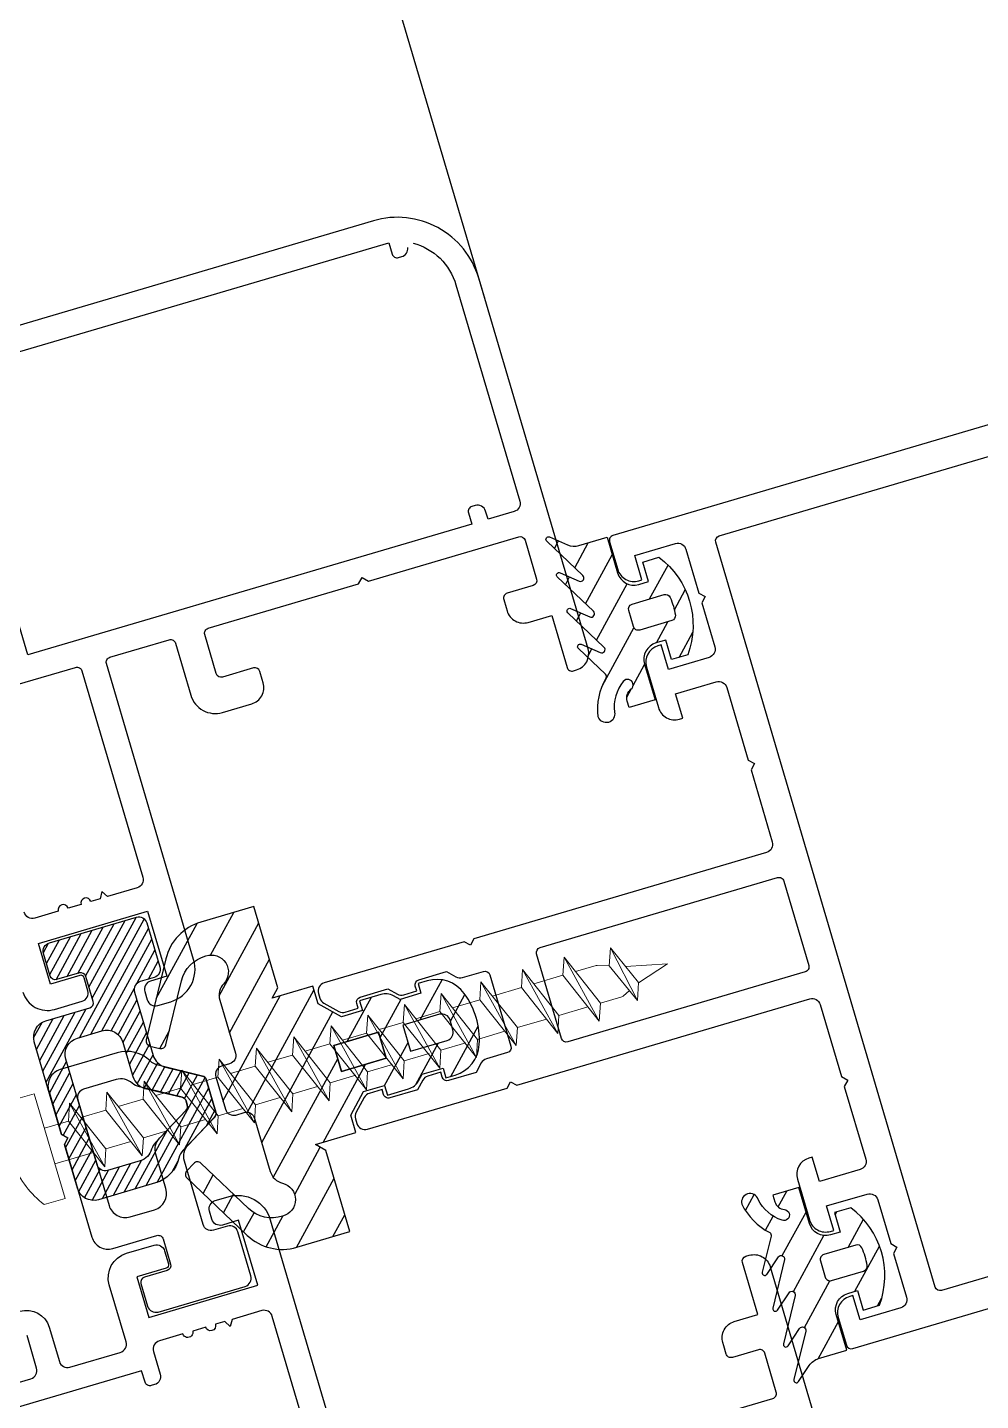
# Model space of a CAD drawing. Header units: millimetres. Extents: x 62878 to 70819, y -67946 to -61850.
# Drawn here: x 64536.52 to 64542.14, y -66839.57 to -66831.47 of the extents above; entities that cross this region are included whole.
import ezdxf

# ---------------------------------------------------------------- set-up
doc = ezdxf.new("R2010")
doc.units = ezdxf.units.MM
doc.layers.add('DOGRAMA', color=171, linetype='Continuous', lineweight=0)
pattern_1 = [(61.42665841833924, (64579.39762743199, -66940.10001006926), (0.1394151397588898, -0.07592747398675415), [])]

# ---------------------------------------------------------------- blocks, each defined once
blk = doc.blocks.new('a2we')
at = {"lineweight": 5, "ltscale": 0.5}
for p, q in [((-196.0144480926461, -415.2868589025547), (-196.5925912144022, -417.2488821181558)), ((-196.0144480926461, -415.2868589025547), (-195.4639709594615, -417.7110762494052)), ((-197.5747968978259, -417.6063757508618), (-196.5747276986959, -417.2423803302317)), ((-194.1582851917165, -418.2620245979042), (-197.5747968978259, -417.6063757508618)), ((-195.1583543907882, -418.6260200186506), (-197.5747968978259, -417.6063757508618)), ((-196.8896500078097, -417.895480952812), (-197.0961171580722, -418.3448917148726)), ((-196.5747276986959, -417.2423803302317), (-194.1582851917165, -418.2620245979042)), ((-197.1143788935161, -419.7428166739272), (-197.1143788935161, -418.4283854465556)), ((-194.1582851917165, -418.2620245979042), (-195.1583543907882, -418.6260200186506)), ((-195.1583543907882, -418.6260200186506), (-194.9264251741961, -419.2953524503964)), ((-194.9154016761394, -420.634479622855), (-194.9154016761394, -419.3608343693425)), ((-198.1144480926461, -420.1068120946153), (-197.1143788935161, -419.7428166739268)), ((-194.9154016761721, -421.4039929561312), (-198.1144480926461, -420.1068120946153)), ((-193.9153324771005, -421.0399975355008), (-198.1144480926461, -420.1068120946153)), ((-197.1143788935161, -419.7428166739268), (-193.9153324771005, -421.0399975355008)), ((-197.1143788935161, -419.7428166739268), (-193.9153324771005, -421.0399975355008)), ((-197.1143788935161, -422.2969096404012), (-197.1143788935162, -420.512330007273)), ((-193.9153324771005, -421.0399975355008), (-194.9154016761721, -421.4039929561312)), ((-194.9154016761721, -423.1885725893157), (-194.9154016761721, -421.4039929561312)), ((-198.1144480926461, -422.6609050610894), (-197.1143788935161, -422.2969096404012)), ((-194.9154016761721, -423.9580859226053), (-198.1144480926461, -422.6609050610894)), ((-193.9153324771005, -423.594090501975), (-198.1144480926461, -422.6609050610894)), ((-197.1143788935161, -422.2969096404012), (-193.9153324771005, -423.594090501975)), ((-197.1143788935161, -422.2969096404012), (-193.9153324771005, -423.594090501975)), ((-197.1143788935161, -424.8510026068752), (-197.1143788935162, -423.0664229737469)), ((-193.9153324771005, -423.594090501975), (-194.9154016761721, -423.9580859226053)), ((-194.9154016761721, -425.7426655557898), (-194.9154016761721, -423.9580859226053)), ((-198.1144480926461, -425.2149980275636), (-197.1143788935161, -424.8510026068752)), ((-194.9154016761721, -426.5121788890793), (-198.1144480926461, -425.2149980275636)), ((-193.9153324771005, -426.1481834684492), (-198.1144480926461, -425.2149980275636)), ((-197.1143788935161, -424.8510026068752), (-193.9153324771005, -426.1481834684492)), ((-197.1143788935161, -424.8510026068752), (-193.9153324771005, -426.1481834684492)), ((-197.1143788935161, -427.3050955733496), (-197.1143788935162, -425.6205159402211)), ((-193.9153324771005, -426.1481834684492), (-194.9154016761721, -426.5121788890793)), ((-194.9154016761721, -428.1967585222638), (-194.9154016761721, -426.5121788890793)), ((-198.1144480926461, -427.669090994038), (-197.1143788935161, -427.3050955733496)), ((-197.1143788935161, -427.3050955733496), (-193.9153324771005, -428.6022764349236)), ((-197.1143788935161, -427.3050955733496), (-193.9153324771005, -428.6022764349236)), ((-194.9154016761721, -428.9662718555534), (-198.1144480926461, -427.669090994038)), ((-193.9153324771005, -428.6022764349236), (-198.1144480926461, -427.669090994038)), ((-197.1143788935161, -429.5591885398237), (-197.1143788935161, -428.0237477951896)), ((-193.9153324771005, -428.6022764349236), (-194.9154016761721, -428.9662718555534)), ((-194.9154016761721, -430.450851488738), (-194.9154016761721, -428.9662718555534)), ((-198.1144480926461, -429.9231839605702), (-197.1143788935161, -429.5591885398237)), ((-194.9154016761721, -431.2203648220857), (-198.1144480926461, -429.9231839605702)), ((-193.9153324771005, -430.8563694013976), (-198.1144480926461, -429.9231839605702)), ((-197.1143788935161, -429.5591885398237), (-193.9153324771005, -430.8563694013976)), ((-197.1143788935161, -429.5591885398237), (-193.9153324771005, -430.8563694013976)), ((-197.1143788935161, -431.8132815063559), (-197.1143788935161, -430.2778407616635)), ((-193.9153324771005, -430.8563694013976), (-194.9154016761721, -431.2203648220857)), ((-194.9154016761721, -432.7049444552304), (-194.9154016761721, -431.2203648220857)), ((-198.1144480926461, -432.177276926986), (-197.1143788935161, -431.8132815063559)), ((-194.9154016761721, -433.4744577885599), (-198.1144480926461, -432.177276926986)), ((-193.9153324771005, -433.1104623678716), (-198.1144480926461, -432.177276926986)), ((-197.1143788935161, -431.8132815063559), (-193.9153324771005, -433.1104623678716)), ((-197.1143788935161, -431.8132815063559), (-193.9153324771005, -433.1104623678716)), ((-197.1143788935161, -434.0673744728301), (-197.1143788935161, -432.5319337281958)), ((-193.9153324771005, -433.1104623678716), (-194.9154016761721, -433.4744577885599)), ((-198.1144480926461, -434.4313698935184), (-197.1143788935161, -434.0673744728301)), ((-197.1143788935161, -434.0673744728301), (-193.9153324771005, -435.364555334404)), ((-197.1143788935161, -434.0673744728301), (-193.9153324771005, -435.364555334404)), ((-194.9154016761721, -434.9590374217446), (-194.9154016761721, -433.4744577885599)), ((-194.9154016761721, -435.7285507550341), (-198.1144480926461, -434.4313698935184)), ((-193.9153324771005, -435.364555334404), (-198.1144480926461, -434.4313698935184)), ((-197.1143788935161, -436.3642339800811), (-197.1143788935161, -434.7860266946118)), ((-193.9153324771005, -435.364555334404), (-194.9154016761721, -435.7285507550341)), ((-194.9154016761721, -437.2558969289955), (-194.9154016761721, -435.7285507550341)), ((-198.1144480926461, -436.7282294008277), (-197.1143788935161, -436.3642339800811)), ((-197.1143788935161, -436.3642339800811), (-193.9153324771005, -437.6614148416551)), ((-197.1143788935161, -436.3642339800811), (-193.9153324771005, -437.6614148416551)), ((-194.9154016761721, -438.0254102623434), (-198.1144480926461, -436.7282294008277)), ((-193.9153324771005, -437.6614148416551), (-198.1144480926461, -436.7282294008277)), ((-197.1143788935161, -438.6610934873901), (-197.1143788935161, -437.1337473134849)), ((-193.9153324771005, -437.6614148416551), (-194.9154016761721, -438.0254102623434)), ((-194.9154016761721, -439.5527564362646), (-194.9154016761721, -438.0254102623434)), ((-198.1144480926461, -439.0250889080787), (-197.1143788935161, -438.6610934873901)), ((-197.1143788935161, -438.6610934873901), (-193.9153324771005, -439.9582743489061)), ((-197.1143788935161, -438.6610934873901), (-193.9153324771005, -439.9582743489061)), ((-194.9154016761721, -440.3222697695944), (-198.1144480926461, -439.0250889080787)), ((-193.9153324771005, -439.9582743489061), (-198.1144480926461, -439.0250889080787)), ((-197.1143788935161, -440.9579529946993), (-197.1143788935161, -439.430606820736)), ((-193.9153324771005, -439.9582743489061), (-194.9154016761721, -440.3222697695944)), ((-194.9154016761721, -441.849615943574), (-194.9154016761721, -440.3222697695944)), ((-198.1144480926461, -441.3219484153295), (-197.1143788935161, -440.9579529946993)), ((-194.9154016761721, -442.6191292769035), (-198.1144480926461, -441.3219484153295)), ((-193.9153324771005, -442.2551338562151), (-198.1144480926461, -441.3219484153295)), ((-197.1143788935161, -440.9579529946993), (-193.9153324771005, -442.2551338562151)), ((-197.1143788935161, -443.2537258831643), (-197.1143788935161, -441.7274663280053)), ((-193.9153324771005, -442.2551338562151), (-194.9154016761721, -442.6191292769035)), ((-194.9154016761721, -444.1453888320787), (-194.9154016761721, -442.6191292769035)), ((-198.1144480926461, -443.6177213039109), (-197.1143788935161, -443.2537258831643)), ((-194.9154016761721, -444.9149021654266), (-198.1144480926461, -443.6177213039109)), ((-193.9153324771005, -444.5509067447383), (-198.1144480926461, -443.6177213039109)), ((-197.1143788935161, -443.2537258831643), (-193.9153324771005, -444.5509067447383)), ((-197.1143788935161, -445.5538642814245), (-197.1143788935161, -444.0232392165685)), ((-193.9153324771005, -444.5509067447383), (-194.9154016761721, -444.9149021654266)), ((-194.9154016761721, -446.4455272302989), (-194.9154016761721, -444.9149021654266)), ((-198.1144480926461, -445.9178597020545), (-197.1143788935161, -445.5538642814245)), ((-193.9153324771005, -446.8510451429402), (-198.1144480926461, -445.9178597020545)), ((-194.9154016761721, -447.2150405636282), (-198.1144480926461, -445.9178597020545)), ((-197.1143788935161, -445.5538642814245), (-193.9153324771005, -446.8510451429402)), ((-197.1143788935161, -445.5538642814245), (-193.9153324771005, -446.8510451429402)), ((-197.1143788935161, -447.8540026795677), (-197.1143788935161, -446.3233776147298)), ((-193.9153324771005, -446.8510451429402), (-194.9154016761721, -447.2150405636282)), ((-197.1143788935161, -447.8540026795677), (-198.1144480926461, -448.2179981003141)), ((-193.9153324771005, -449.1511835411412), (-197.1143788935161, -447.8540026795677)), ((-194.9154016761721, -448.7456656284821), (-194.9154016761721, -447.2150405636282)), ((-194.9154016761721, -449.5151789618299), (-198.1144480926461, -448.2179981003141)), ((-198.1144480926461, -448.2179981003141), (-193.9153324771005, -449.1511835411412)), ((-197.1143788935161, -450.1541410778275), (-197.1143788935161, -448.6235160129718)), ((-193.9153324770423, -449.1511835411412), (-194.9154016761721, -449.5151789618299)), ((-194.9154016761723, -451.0458040266858), (-194.9154016761721, -449.5151789618299)), ((-198.1144480926461, -450.5181364984577), (-197.1143788935161, -450.1541410778275)), ((-197.1143788935161, -450.1541410778275), (-193.9153324770423, -451.4513219393434)), ((-194.9154016761721, -451.8153173600317), (-198.1144480926461, -450.5181364984577)), ((-193.9153324770423, -451.4513219393434), (-198.1144480926461, -450.5181364984577)), ((-197.1143788935161, -453.2868589025547), (-197.1143788935162, -450.9236544111328)), ((-193.9153324770423, -451.4513219393434), (-194.9154016761721, -451.8153173600317)), ((-194.9154016761721, -453.2868589025547), (-194.9154016761721, -451.8153173600317)), ((-192.7980524524961, -453.2868589025547), (-199.230843732796, -453.2868589025547)), ((-199.230843732796, -454.5827171301502), (-199.230843732796, -453.2868589025547)), ((-192.7980524524961, -454.5827171301502), (-192.7980524524961, -453.2868589025547))]:
    blk.add_line(p, q, dxfattribs=at)
blk.add_lwpolyline([(-196.4690204826777, -455.6637351848848), (-196.1125089353335, -455.3998333582319), (-195.9163872499585, -455.3998333582319), (-195.5598757026143, -455.6637351848848)], dxfattribs=at)
for centre, radius, start, end in [((-196.9143788935627, -418.4283854465556), 0.2, 155.3251238657465, 180), ((-195.115401676151, -419.3608343693425), 0.2, 0, 19.11162363728389), ((-195.6603624057317, -449.5292358589606), 6.187568978619671, 234.757305859688, 262.4904896380407), ((-196.3685337795604, -449.5292358589606), 6.187568978619673, 277.5095103619591, 305.2426941403116)]:
    blk.add_arc(centre, radius, start, end, dxfattribs=at)

msp = doc.modelspace()

# ---------------------------------------------------------------- hatches: boundary and pattern name
at = {"layer": 'DOGRAMA', "lineweight": -2}
h = msp.add_hatch(dxfattribs=at)
h.set_pattern_fill('ANSI31', color=256, scale=0.05, angle=433.5057849383392, style=0)
h.set_pattern_definition(pattern_1)
edge = h.paths.add_edge_path()
edge.add_arc((64539.74721375435, -66834.43287923626), 0.0999999999809923, 246.4266584211192, 286.4266584231474)
edge.add_line((64539.77549253167, -66834.52879748661), (64539.94150590365, -66834.47985314952))
edge.add_line((64539.94150590365, -66834.47985314952), (64540.00371921376, -66834.69087330035))
edge.add_arc((64540.09963746413, -66834.66259452302), 0.1000000000022085, 196.426658427608, 286.4266584224305)
edge.add_line((64540.12791624145, -66834.75851277339), (64540.18546719162, -66834.74154550701))
edge.add_line((64540.18546719162, -66834.74154550701), (64540.15153265888, -66834.62644360658))
edge.add_line((64540.15153265888, -66834.62644360658), (64540.24745090925, -66834.59816482927))
edge.add_arc((64539.94861423974, -66834.99903468962), 0.4999999999846333, -20.443239227014487, 53.296556064956405, ccw=False)
edge.add_line((64540.41712357316, -66835.17367433145), (64540.3212053228, -66835.20195310874))
edge.add_line((64540.3212053228, -66835.20195310874), (64540.28727079, -66835.08685120831))
edge.add_line((64540.28727079, -66835.08685120831), (64540.22971983978, -66835.1038184747))
edge.add_arc((64540.2579986171, -66835.19973672506), 0.09999999999111438, 106.4266584207896, 196.4266584264292)
edge.add_line((64540.16208036672, -66835.22801550239), (64540.22429367681, -66835.43903565318))
edge.add_line((64540.22429367681, -66835.43903565318), (64540.07132804197, -66835.4841332348))
edge.add_line((64540.07132804197, -66835.4841332348), (64540.06016375192, -66835.4462652904))
edge.add_arc((64540.12251061469, -66835.42788408515), 0.06500000002772341, 128.0173229009881, 196.426658412084, ccw=False)
edge.add_arc((64540.06234372401, -66835.35092195064), 0.03268943072677839, 308.0173229149106, 501.856937559203)
edge.add_arc((64540.22563235387, -66835.48253182376), 0.242411590077056, 141.2291917743767, 186.7359641817676)
edge.add_arc((64539.93655094429, -66835.52383928186), 0.05002797725811624, -162.60118295865698, 14.912053351984923, ccw=False)
edge.add_arc((64540.2581455437, -66835.49620801824), 0.3717812401049982, 149.9266374987506, 186.5781579889217, ccw=False)
edge.add_arc((64539.91786279351, -66835.30242643038), 0.02000000000204439, 338.0409955297251, 406.4266584248247)
edge.add_line((64539.93164844407, -66835.28793657744), (64539.7722322916, -66835.13626800069))
edge.add_arc((64539.78257152953, -66835.12540061098), 0.01499999999998798, 66.42665839483561, 226.4266583946219, ccw=False)
edge.add_line((64539.78857036894, -66835.11165237743), (64539.90141918815, -66835.16089229906))
edge.add_arc((64539.90941764067, -66835.142561321), 0.0199999999799511, 246.4266584235519, 406.4266584535596)
edge.add_line((64539.92320329123, -66835.12807146805), (64539.71001898147, -66834.9252478499))
edge.add_arc((64539.72035821942, -66834.91438046018), 0.01500000002056111, 66.42665836936283, 226.4266583926648, ccw=False)
edge.add_line((64539.72635705883, -66834.90063222662), (64539.83920587808, -66834.94987214825))
edge.add_arc((64539.84720433057, -66834.9315411702), 0.01999999996831182, 246.4266584999703, 406.4266585139651)
edge.add_line((64539.86098998111, -66834.91705131724), (64539.64780567142, -66834.71422769908))
edge.add_arc((64539.65814490934, -66834.70336030939), 0.01499999997941484, 66.42665839807898, 226.426658396579, ccw=False)
edge.add_line((64539.66414374873, -66834.68961207585), (64539.77699256795, -66834.73885199745))
edge.add_arc((64539.78499102047, -66834.7205210194), 0.01999999997704128, 246.4266584426564, 406.4266584686609)
edge.add_line((64539.79877667102, -66834.70603116644), (64539.58559236133, -66834.50320754829))
edge.add_arc((64539.59593159925, -66834.49234015857), 0.01500000000050035, 66.42665847125409, 226.4266584732055, ccw=False)
edge.add_line((64539.60193043864, -66834.47859192501), (64539.70722149171, -66834.52453412661))
edge = h.paths.add_edge_path(flags=16)
edge.add_line((64540.32287937588, -66834.97209757981), (64540.13429828715, -66835.02769536845))
edge.add_arc((64540.12581465398, -66834.99891989339), 0.02999999994649625, 196.4266583886942, 286.4266584059527, ccw=False)
edge.add_line((64540.09703917891, -66835.00740352656), (64540.06876040161, -66834.9114852762))
edge.add_arc((64540.09753587672, -66834.90300164296), 0.03000000001386701, 106.4266584890058, 196.4266584984049, ccw=False)
edge.add_line((64540.08905224349, -66834.87422616786), (64540.27763333215, -66834.81862837922))
edge.add_arc((64540.28611696533, -66834.84740385432), 0.02999999999248517, 24.19309258406861, 106.4266584090326, ccw=False)
edge.add_arc((64539.94861423963, -66834.99903468971), 0.4000000001173186, 8.660224260478287, 24.193092596684608, ccw=False)
edge.add_arc((64540.31439574268, -66834.94332210472), 0.02999999998810811, -73.5733415697793, 8.660224270032984, ccw=False)
h = msp.add_hatch(dxfattribs=at)
h.set_pattern_fill('ANSI31', color=256, scale=0.05, angle=433.5057849383392, style=0)
h.set_pattern_definition(pattern_1)
edge = h.paths.add_edge_path(flags=16)
edge.add_arc((64538.9842311094, -66837.39974127989), 0.05000000001935798, 286.4266583953639, 376.426658381727)
edge.add_line((64539.0321902346, -66837.38560189126), (64539.01522296821, -66837.32805094103))
edge.add_arc((64538.96726384302, -66837.34219032971), 0.05000000001076637, 16.42665845042108, 106.4266584607762)
edge.add_line((64538.95312445433, -66837.29423120453), (64538.73730839102, -66837.35785845348))
edge.add_line((64538.73730839102, -66837.35785845348), (64538.78255443473, -66837.51132765405))
edge.add_line((64538.78255443473, -66837.51132765405), (64538.99837049805, -66837.4477004051))
h.paths.add_polyline_path([(64538.63867705917, -66837.55374582003), (64538.59343101548, -66837.40027661948), (64538.32965582698, -66837.4780432571), (64538.37490187068, -66837.63151245766)], flags=16)
edge = h.paths.add_edge_path()
edge.add_arc((64538.93716003394, -66837.28851231674), 0.1999999999808259, 35.86043953006599, 106.4266584096141)
edge.add_line((64538.88060247934, -66837.096675816), (64538.82659624672, -66837.11259802288))
edge.add_line((64538.82659624672, -66837.11259802288), (64538.84356351311, -66837.17014897308))
edge.add_line((64538.84356351311, -66837.17014897308), (64538.72051548464, -66837.20642619651))
edge.add_line((64538.72051548464, -66837.20642619651), (64538.68237373519, -66837.18565365566))
edge.add_arc((64538.6345454051, -66837.27347421611), 0.09999999998440938, 61.42665840487595, 106.4266584087937)
edge.add_line((64538.60626662781, -66837.17755596575), (64538.48129054541, -66837.21440162121))
edge.add_line((64538.48129054541, -66837.21440162121), (64538.49825781181, -66837.27195257145))
edge.add_line((64538.49825781181, -66837.27195257145), (64538.37520978332, -66837.30822979483))
edge.add_line((64538.37520978332, -66837.30822979483), (64538.2364621688, -66837.23266586459))
edge.add_line((64538.2364621688, -66837.23266586459), (64538.20584070081, -66837.1288014862))
edge.add_line((64538.20584070081, -66837.1288014862), (64537.9660450749, -66837.19949842947))
edge.add_line((64537.9660450749, -66837.19949842947), (64537.99986481145, -66837.13739991565))
edge.add_line((64537.99986481145, -66837.13739991565), (64537.85847092483, -66836.6578086638))
edge.add_line((64537.85847092483, -66836.6578086638), (64537.54501740676, -66836.75022154876))
edge.add_arc((64537.62985373872, -66837.03797629983), 0.2999999999754007, 106.4266584221225, 166.4266584233926)
edge.add_line((64537.33823264825, -66836.96756934295), (64537.22293371941, -66837.44513009588))
edge.add_arc((64537.25209582844, -66837.45217079156), 0.02999999997813169, 166.426658431449, 256.4266584384344)
edge.add_line((64537.24505513276, -66837.48133290057), (64537.30337935085, -66837.49541429197))
edge.add_arc((64537.31042004654, -66837.46625218292), 0.03000000000813025, 256.4266584309862, 346.4266584174782)
edge.add_line((64537.3395821556, -66837.47329287861), (64537.43049139909, -66837.09675263477))
edge.add_arc((64537.6249054594, -66837.14369060603), 0.199999999985751, 104.50706108191511, 166.4266584233926, ccw=False)
edge.add_arc((64537.60759583123, -66837.04453841299), 0.100000000017429, -43.573341573182574, 109.1415060195445, ccw=False)
edge.add_arc((64537.75249436071, -66837.18239491868), 0.1000000000009446, 136.426658418197, 196.4266584184318)
edge.add_line((64537.65657611033, -66837.210673696), (64537.74898971783, -66837.52412966482))
edge.add_arc((64537.70103059265, -66837.53826905346), 0.04999999999842106, -73.57334159992058, 16.426658402437226, ccw=False)
edge.add_line((64537.71516998129, -66837.58622817865), (64537.66722511455, -66837.6003633636))
edge.add_arc((64537.68136450323, -66837.64832248879), 0.05000000001568779, 106.426658440066, 196.4266584344264)
edge.add_line((64537.63340537804, -66837.66246187747), (64537.68996293267, -66837.8542983782))
edge.add_arc((64537.73792205786, -66837.84015898955), 0.04999999999842106, 196.4266584024372, 286.4266584127923)
edge.add_line((64537.75206144651, -66837.88811811473), (64537.80000631327, -66837.87398292977))
edge.add_arc((64537.81414570191, -66837.92194205492), 0.04999999996146865, 16.426658416583905, 106.4266584062288, ccw=False)
edge.add_line((64537.86210482705, -66837.90780266628), (64537.95451843458, -66838.22125863512))
edge.add_arc((64538.05043668493, -66838.19297985776), 0.1000000000034597, 196.4266584447816, 256.4266584425373)
edge.add_arc((64538.00349871366, -66838.38739391809), 0.09999999999604835, -76.28818919561343, 76.42665839810002, ccw=False)
edge.add_arc((64537.96425078721, -66838.2947096105), 0.1999999999310089, 226.4266584142537, 288.3462557545587, ccw=False)
edge.add_line((64537.82639428155, -66838.4396081399), (64537.54575548654, -66838.17260830366))
edge.add_arc((64537.5250770107, -66838.19434308307), 0.02999999998493038, 46.42665842482467, 136.4266584348923)
edge.add_line((64537.50334223129, -66838.17366460724), (64537.46198527959, -66838.21713416609))
edge.add_arc((64537.48372005898, -66838.23781264196), 0.02999999998892083, 136.4266583361735, 226.4266583361735)
edge.add_line((64537.4630415831, -66838.25954742134), (64537.8189718626, -66838.59817959917))
edge.add_arc((64538.02575662116, -66838.38083180501), 0.2999999999917787, 226.4266584123521, 286.4266584138862)
edge.add_line((64538.11059295308, -66838.66858655612), (64538.42404647118, -66838.57617367113))
edge.add_line((64538.42404647118, -66838.57617367113), (64538.28265258458, -66838.09658241931))
edge.add_line((64538.28265258458, -66838.09658241931), (64538.22055407073, -66838.06276268278))
edge.add_line((64538.22055407073, -66838.06276268278), (64538.46034969668, -66837.99206573947))
edge.add_line((64538.46034969668, -66837.99206573947), (64538.42972822875, -66837.88820136109))
edge.add_line((64538.42972822875, -66837.88820136109), (64538.505292159, -66837.74945374652))
edge.add_line((64538.505292159, -66837.74945374652), (64538.62834018743, -66837.71317652313))
edge.add_line((64538.62834018743, -66837.71317652313), (64538.64530745384, -66837.77072747335))
edge.add_line((64538.64530745384, -66837.77072747335), (64538.77028353629, -66837.73388181787))
edge.add_arc((64538.74200475902, -66837.63796356754), 0.09999999995085318, 286.4266584015132, 331.4266583985677)
edge.add_line((64538.82982531944, -66837.68579189762), (64538.85059786031, -66837.64765014818))
edge.add_line((64538.85059786031, -66837.64765014818), (64538.97364588876, -66837.6113729248))
edge.add_line((64538.97364588876, -66837.6113729248), (64538.99061315515, -66837.66892387498))
edge.add_line((64538.99061315515, -66837.66892387498), (64539.04461938773, -66837.65300166812))
edge.add_arc((64538.98806183313, -66837.46116516736), 0.2000000000138148, 286.4266584072563, 356.9928772911049)
edge.add_arc((64538.71793430601, -66837.44697471042), 0.4704999999803367, 356.9928773097942, 395.8604395440464)
at = {"layer": 'DOGRAMA', "lineweight": -2, "ltscale": 5}
h = msp.add_hatch(dxfattribs=at)
h.set_pattern_fill('ANSI31', color=256, scale=0.015, angle=433.5057849383392, style=0)
h.set_pattern_definition([(61.42665841833924, (64579.39762743199, -66940.10001006926), (0.04182454192766689, -0.02277824219602622), [])])
edge = h.paths.add_edge_path(flags=16)
edge.add_line((64537.45768346998, -66837.80437684), (64537.46539710974, -66837.83054058906))
edge.add_arc((64537.43662163466, -66837.83902422224), 0.02999999996251174, -43.57334159384271, 16.426658411422295, ccw=False)
edge.add_line((64537.45835641405, -66837.85970269807), (64537.27889594415, -66838.04833041686))
edge.add_arc((64537.35134520886, -66838.1172586697), 0.09999999999040185, 136.42665841245, 164.2856165231392)
edge.add_arc((64537.15882045188, -66838.06309024757), 0.1000000000292757, 286.4266584097177, 344.28561652075865, ccw=False)
edge.add_line((64537.18709922919, -66838.15900849797), (64536.99507832192, -66838.21562041967))
edge.add_arc((64536.98093893327, -66838.16766129447), 0.05000000000951513, 196.4266584184318, 286.4266584160741, ccw=False)
edge.add_line((64536.93297980808, -66838.18180068313), (64536.7491677555, -66837.55833205575))
edge.add_arc((64536.84508600589, -66837.53005327843), 0.1000000000190303, 106.4266584160741, 196.426658416074, ccw=False)
edge.add_line((64536.81680722857, -66837.43413502804), (64536.96086901068, -66837.39166249502))
edge.add_arc((64536.98914778798, -66837.4875807454), 0.1000000000009572, 16.426658410434527, 106.4266584104345, ccw=False)
edge.add_line((64537.08506603835, -66837.45930196809), (64537.14481789828, -66837.66197317246))
edge.add_arc((64537.24073614861, -66837.63369439516), 0.09999999996606236, 196.426658416329, 256.4266584123527)
edge.add_line((64537.21726716297, -66837.7309014253), (64537.43594869055, -66837.78369836419))
edge.add_arc((64537.42890799491, -66837.81286047322), 0.02999999996788613, 16.426658495325, 76.42665851249672, ccw=False)
edge = h.paths.add_edge_path()
edge.add_line((64536.90996721152, -66837.21900964438), (64536.86613510672, -66837.0703363563))
edge.add_arc((64536.83735963158, -66837.0788199895), 0.03000000003355269, 16.426658429371, 106.4266584466295)
edge.add_line((64536.82887599836, -66837.05004451437), (64536.69459044788, -66837.08963480264))
edge.add_arc((64536.6861068147, -66837.06085932751), 0.03000000001628595, 196.4266583878445, 286.4266583666564, ccw=False)
edge.add_line((64536.65733133959, -66837.06934296069), (64536.61774105131, -66836.9350574102))
edge.add_arc((64536.66570017652, -66836.92091802155), 0.05000000001935798, 106.42665839536389, 196.4266583953639, ccw=False)
edge.add_line((64536.65156078788, -66836.87295889635), (64537.16472342732, -66836.72166743768))
edge.add_arc((64537.17886281598, -66836.7696265629), 0.05000000003743102, 16.4266584066429, 106.42665840664301, ccw=False)
edge.add_line((64537.2268219412, -66836.75548717425), (64537.30317463991, -66837.01446645027))
edge.add_arc((64537.25521551472, -66837.02860583892), 0.04999999999842106, -73.57334160320232, 16.426658402437226, ccw=False)
edge.add_line((64537.26935490336, -66837.0765649641), (64537.18782439055, -66837.1006019248))
edge.add_arc((64537.20196377921, -66837.14856104997), 0.04999999998159925, 106.4266584255052, 196.4266584231474)
edge.add_line((64537.15400465404, -66837.16270043862), (64537.2642051343, -66837.53648736498))
edge.add_arc((64537.36012338461, -66837.5082085877), 0.09999999994101035, 196.4266584118683, 256.4266584124916)
edge.add_line((64537.33665439898, -66837.6054156178), (64537.55533592654, -66837.65821255672))
edge.add_arc((64537.5482952309, -66837.6873746658), 0.03000000001203017, 16.426658528992277, 76.42665851855628, ccw=False)
edge.add_line((64537.577070706, -66837.67889103254), (64537.63376462482, -66837.87119006457))
edge.add_arc((64537.6049891497, -66837.8796736978), 0.03000000001673088, -43.57334152777298, 16.426658467817617, ccw=False)
edge.add_line((64537.62672392916, -66837.90035217364), (64537.44068067367, -66838.09589894162))
edge.add_arc((64537.51312993836, -66838.16482719449), 0.0999999999846181, 136.4266583977889, 166.9153301089549)
edge.add_arc((64537.22091896574, -66838.09690998413), 0.1999999999866632, 286.4266584187903, 346.9153301316173, ccw=False)
edge.add_line((64537.27747652037, -66838.28874648485), (64536.94157823749, -66838.38777657253))
edge.add_arc((64536.91329946019, -66838.29185832215), 0.1000000000149152, 196.4266584092556, 286.4266584080767, ccw=False)
edge.add_line((64536.81738120981, -66838.32013709945), (64536.74102851109, -66838.0611578235))
edge.add_line((64536.74102851109, -66838.0611578235), (64536.76132035301, -66838.02389871517))
edge.add_line((64536.76132035301, -66838.02389871517), (64536.72406124468, -66838.00360687324))
edge.add_line((64536.72406124468, -66838.00360687324), (64536.56287221399, -66837.45687284616))
edge.add_arc((64536.65879046435, -66837.42859406884), 0.09999999999809335, 106.4266584224305, 196.4266584196107, ccw=False)
edge.add_line((64536.63051168703, -66837.33267581847), (64536.88967536961, -66837.25626875268))
edge.add_arc((64536.88119173641, -66837.22749327758), 0.02999999999454273, 286.4266584223615, 376.4266584223615)
at = {"layer": 'DOGRAMA', "lineweight": -2}
h = msp.add_hatch(dxfattribs=at)
h.set_pattern_fill('ANSI31', color=256, scale=0.05, angle=433.5057849383392, style=0)
h.set_pattern_definition(pattern_1)
edge = h.paths.add_edge_path()
edge.add_arc((64541.21771017478, -66839.42062825535), 0.1000000000221969, 106.42665839372299, 146.4266583917303, ccw=False)
edge.add_line((64541.1894313975, -66839.32471000495), (64541.35544476947, -66839.27576566786))
edge.add_line((64541.35544476947, -66839.27576566786), (64541.29323145936, -66839.06474551707))
edge.add_arc((64541.38914970974, -66839.03646673975), 0.1000000000190303, 106.4266584144332, 196.426658416074, ccw=False)
edge.add_line((64541.36087093243, -66838.94054848938), (64541.4184218826, -66838.923581223))
edge.add_line((64541.4184218826, -66838.923581223), (64541.45235641539, -66839.03868312339))
edge.add_line((64541.45235641539, -66839.03868312339), (64541.54827466576, -66839.01040434609))
edge.add_arc((64541.07976533238, -66838.83576470426), 0.4999999999657373, 339.5567607718206, 413.2965560643001)
edge.add_line((64541.37860200187, -66838.43489484393), (64541.28268375154, -66838.46317362123))
edge.add_line((64541.28268375154, -66838.46317362123), (64541.31661828429, -66838.5782755217))
edge.add_line((64541.31661828429, -66838.5782755217), (64541.2590673341, -66838.59524278808))
edge.add_arc((64541.23078855675, -66838.4993245377), 0.1000000000272605, 196.4266584320686, 286.4266584320686, ccw=False)
edge.add_line((64541.13487030636, -66838.52760331504), (64541.0726569963, -66838.31658316423))
edge.add_line((64541.0726569963, -66838.31658316423), (64540.91969136144, -66838.36168074585))
edge.add_line((64540.91969136144, -66838.36168074585), (64540.93085565151, -66838.39954869027))
edge.add_arc((64540.99320251425, -66838.38116748501), 0.06499999999980752, 196.4266584193387, 264.8359939299987)
edge.add_arc((64540.98440978797, -66838.47846040789), 0.03268943073065335, -109.00362072025791, 84.83599390535772, ccw=False)
edge.add_arc((64541.05018532341, -66838.27931745855), 0.2424115900640201, 206.1173526285701, 251.6241250347175, ccw=False)
edge.add_arc((64540.78493008279, -66838.40144044897), 0.05002797726876648, 17.94126349495404, 195.4544997869405)
edge.add_arc((64541.0700792225, -66838.25019051928), 0.371781240138098, 206.2751588445242, 242.9266793342468)
edge.add_arc((64540.88934516977, -66838.59757914329), 0.02000000001074827, -13.5733415051983, 54.812321384053575, ccw=False)
edge.add_line((64540.90878657583, -66838.60227294039), (64540.85714581163, -66838.8161656666))
edge.add_arc((64540.87172686616, -66838.81968601444), 0.01500000000150374, 166.4266584715099, 326.4266584387696)
edge.add_line((64540.88422454563, -66838.82798107369), (64540.95231239399, -66838.72539710427))
edge.add_arc((64540.96897596661, -66838.73645718329), 0.02000000001048017, -13.573341591137876, 146.4266583731956, ccw=False)
edge.add_line((64540.98841737266, -66838.74115098042), (64540.91935912171, -66839.0271858174))
edge.add_arc((64540.93394017624, -66839.03070616523), 0.01500000000150374, 166.4266584715099, 326.4266584850811)
edge.add_line((64540.94643785571, -66839.03900122446), (64541.01452570412, -66838.93641725506))
edge.add_arc((64541.03118927673, -66838.94747733405), 0.01999999998226129, -13.573341646337383, 146.4266584196092, ccw=False)
edge.add_line((64541.05063068275, -66838.9521711312), (64540.98157243182, -66839.23820596821))
edge.add_arc((64540.99615348633, -66839.24172631605), 0.01499999998028551, 166.4266584519424, 326.4266584236046)
edge.add_line((64541.00865116576, -66839.25002137528), (64541.07673901416, -66839.14743740586))
edge.add_arc((64541.0934025868, -66839.15849748487), 0.02000000001455725, -13.5733415813541, 146.4266584309829, ccw=False)
edge.add_line((64541.11284399286, -66839.163191282), (64541.04378574189, -66839.44922611902))
edge.add_arc((64541.05836679642, -66839.45274646685), 0.01500000000150374, 166.4266584715099, 326.4266584387696)
edge.add_line((64541.07086447589, -66839.4610415261), (64541.13439231169, -66839.36532786029))
edge = h.paths.add_edge_path(flags=16)
edge.add_line((64541.40878442479, -66838.65535839391), (64541.2202033361, -66838.71095618258))
edge.add_arc((64541.22868696931, -66838.73973165767), 0.02999999998469989, 106.4266584568785, 196.4266584341504)
edge.add_line((64541.19991149423, -66838.74821529086), (64541.22819027151, -66838.84413354122))
edge.add_arc((64541.25696574664, -66838.83564990803), 0.03000000002245861, 196.4266584066429, 286.4266584066429)
edge.add_line((64541.26544937984, -66838.86442538316), (64541.45403046852, -66838.80882759449))
edge.add_arc((64541.44554683531, -66838.78005211941), 0.02999999997074194, 286.4266584647377, 368.6602243016931)
edge.add_arc((64541.07976533227, -66838.83576470429), 0.4000000000885925, 8.660224246367717, 24.19309258252102)
edge.add_arc((64541.41726805799, -66838.68413386901), 0.02999999998820765, 24.19309261511455, 106.4266584223615)

# ---------------------------------------------------------------- linework, layer by layer
msp.add_line((64539.22142157795, -66833.07672498455), (64512.83341211139, -66743.58462449085), dxfattribs=at)
at = {"layer": 'DOGRAMA', "lineweight": -2, "ltscale": 0.5}
for points in [[(64550.08590648854, -66831.48906418034), (64539.97612289982, -66834.46964730942, 0.4142135623732619), (64539.95583105791, -66834.50690641771), (64540.00390497938, -66834.66996744336, 0.4142135623730951), (64540.12810200705, -66834.7376069164), (64540.14728565711, -66834.73195116092), (64540.10486749117, -66834.58807378537), (64540.34466311707, -66834.5173768421, -0.4142135623730951), (64540.4067616309, -66834.55119657864), (64540.48311432967, -66834.81017585463), (64540.52037343798, -66834.83046769653), (64540.50008159605, -66834.86772680485), (64540.57643429482, -66835.12670608085, -0.4142135623730951), (64540.54261455825, -66835.18880459467), (64540.30281893236, -66835.25950153795), (64540.26040076641, -66835.11562416238), (64540.24121711634, -66835.12127991786, 0.4142135623728953), (64540.17357764328, -66835.24547694555), (64540.24427458655, -66835.48527257147, 0.4142135623729619), (64540.36847161422, -66835.55291204451), (64540.38765526431, -66835.54725628905), (64540.34523709832, -66835.4033789135), (64540.58503272429, -66835.33268197022, -0.4142135623731395), (64540.64713123806, -66835.36650170675), (64540.77349750769, -66835.7951210685), (64540.81075661601, -66835.81541291042), (64540.7904647741, -66835.85267201872), (64540.91577962264, -66836.27772508524, -0.4142135623730951), (64540.88195988604, -66836.33982359909), (64539.15543137945, -66836.84884159076), (64539.13513953752, -66836.88610069908), (64539.09788042922, -66836.86580885715), (64538.27298347607, -66837.10900634206, 0.4142135623730951), (64538.23916373958, -66837.17110485591), (64538.24744640168, -66837.19919866101, 0.1989123673795887), (64538.2714913618, -66837.22896955257), (64538.35931192226, -66837.27679788265, 0.1989123673797732), (64538.39736547599, -66837.2808467276), (64538.47341840628, -66837.25842467682), (64538.4649347731, -66837.2296492017, -0.4142135623730951), (64538.48522661498, -66837.19239009342), (64538.64828764062, -66837.144316172), (64538.70461762358, -66837.1749942843, 0.1989123673797732), (64538.74267117732, -66837.17904312926), (64538.81872410759, -66837.1566210785), (64538.81024047439, -66837.12784560338, -0.4142135623729841), (64538.8305323163, -66837.09058649508), (64538.99359334194, -66837.04251257364), (64539.04992332491, -66837.07319068599, 0.1989123673797501), (64539.08797687863, -66837.07723953092), (64539.2119889341, -66837.04067809148, -0.4142135623729288), (64539.24924804239, -66837.06096993342), (64539.37367466259, -66837.48301023502, -0.4142135623725959), (64539.35338282065, -66837.52026934332), (64539.22937076521, -66837.55683078275, 0.1989123673796753), (64539.19959987366, -66837.5808757429), (64539.16892176129, -66837.63720572591), (64539.0058607357, -66837.68527964737, -0.4142135623736503), (64538.96860162736, -66837.66498780542), (64538.96011799416, -66837.63621233033), (64538.8840650639, -66837.6586343811, 0.1989123673797502), (64538.85429417229, -66837.68267934125), (64538.82361605996, -66837.73900932424), (64538.66055503434, -66837.78708324568, -0.4142135623732063), (64538.62329592605, -66837.76679140374), (64538.61481229285, -66837.73801592865), (64538.53875936259, -66837.76043797945, 0.1989123673796753), (64538.508988471, -66837.78448293959), (64538.46116014091, -66837.87230350003, 0.1989123673797207), (64538.45711129599, -66837.91035705374), (64538.46539395807, -66837.93845085884, 0.4142135623730951), (64538.52749247196, -66837.97227059536), (64539.35238942508, -66837.72907311046), (64539.37268126698, -66837.69181400214), (64539.40994037528, -66837.71210584405), (64541.13646888191, -66837.20308785237, -0.4142135623730951), (64541.19856739574, -66837.23690758891), (64541.32388224429, -66837.6619606554), (64541.36114135259, -66837.68225249731), (64541.34084951063, -66837.71951160561), (64541.46721578025, -66838.14813096738, -0.4142135623730951), (64541.4333960437, -66838.2102294812), (64541.19360041781, -66838.28092642453), (64541.15118225186, -66838.137049049), (64541.13199860176, -66838.14270480441, 0.4142135623729619), (64541.06435912873, -66838.2669018321), (64541.13505607201, -66838.50669745803, 0.4142135623728953), (64541.25925309968, -66838.57433693108), (64541.27843674976, -66838.56868117562), (64541.23601858377, -66838.42480380007), (64541.47581420971, -66838.35410685676, -0.4142135623730951), (64541.53791272356, -66838.3879265933), (64541.6142654223, -66838.6469058693), (64541.65152453061, -66838.66719771123), (64541.6312326887, -66838.70445681953), (64541.70758538746, -66838.96343609554, -0.4142135623730951), (64541.67376565094, -66839.02553460938), (64541.43397002498, -66839.09623155264), (64541.39155185899, -66838.95235417709), (64541.37236820895, -66838.95800993257, 0.4142135623728953), (64541.30472873591, -66839.08220696023), (64541.35280265731, -66839.24526798587, 0.4142135623729288), (64541.39006176567, -66839.26555982775), (64551.49984535433, -66836.28497669866, 0.4142135623729288)], [(64536.49593507185, -66837.16376918524, 0.4142135623730951), (64536.68223061338, -66837.26522839484), (64536.84529163898, -66837.21715447337, 0.4142135623730951), (64536.87911137549, -66837.15505595952), (64536.85648835367, -66837.07832135925, 0.4142135623730951), (64536.83164894813, -66837.06479346464), (64536.65899609749, -66837.1156952638), (64536.58829915417, -66836.87589963786), (64537.23095143165, -66836.68643182986), (64537.34406654094, -66837.07010483132), (64537.24814829058, -66837.09838360865, 0.4142135623730951), (64537.21432855399, -66837.16048212249), (64537.22846794269, -66837.20844124768, 0.4142135623730951), (64537.29056645651, -66837.24226098422), (64537.36730105679, -66837.21963796233, 0.4142135623730951), (64537.5025800029, -66836.97124390697), (64536.98790625574, -66835.22553175029, -0.4142135623730951), (64537.00819809767, -66835.18827264199), (64537.35829971153, -66835.0850551048, -0.4142135623730951), (64537.39555881981, -66835.10534694672), (64537.48605090721, -66835.41228534789, 0.4142135623730951), (64537.67234644877, -66835.51374455744), (64537.84499929942, -66835.4628427583, 0.4142135623730951), (64537.91263877248, -66835.33864573062), (64537.906983017, -66835.31946208053), (64537.89284362832, -66835.27150295537, 0.4142135623730951), (64537.85558452004, -66835.25121111344), (64537.67333984432, -66835.30494079035, -0.4142135623730951), (64537.63608073605, -66835.28464894842), (64537.56821167045, -66835.05444514753, -0.4142135623730951), (64537.58850351239, -66835.01718603926), (64538.47574732829, -66834.75560734907), (64538.4960391702, -66834.71834824077), (64538.5332982785, -66834.73864008268), (64539.42054209434, -66834.47706139252, -0.4142135623730951), (64539.4578012027, -66834.49735323439), (64539.52567026829, -66834.72755703531, -0.4142135623730951), (64539.50537842635, -66834.7648161436), (64539.35190922576, -66834.81006218729, 0.4142135623730951), (64539.3316173838, -66834.84732129563), (64539.34575677249, -66834.8952804208), (64539.35141252798, -66834.91446407087, 0.4142135623730951), (64539.47560955566, -66834.98210354392), (64539.6146910187, -66834.94109931681), (64539.70518310609, -66835.24803771799, 0.4142135623730951), (64539.74244221442, -66835.26832955991), (64539.76162586446, -66835.26267380443, 0.4142135623730951), (64539.82926533753, -66835.13847677676), (64539.1845092147, -66832.9515406684, 0.4142135623730951), (64538.5635240763, -66832.61334330312), (64535.48454823951, -66833.52109205496, 0.4142135623730951)], [(64538.79698377697, -66832.74490598447, -0.2621398995659221), (64539.05022366421, -66832.99113095664), (64539.42633140254, -66834.26684368649, -0.4142135623730951), (64539.392511666, -66834.32894220036), (64539.23904246538, -66834.37418824405), (64539.22490307675, -66834.32622911887, 0.4142135623730951), (64539.1628045629, -66834.29240938234), (64539.14362091284, -66834.2980651378, 0.4142135623730951), (64539.1233290709, -66834.33532424612), (64539.14312421501, -66834.40246702138), (64536.52455597997, -66835.17447764207), (64536.03533313246, -66833.51509191075), (64538.65390136742, -66832.74308129001), (64538.67369651161, -66832.81022406528, 0.4142135623730951), (64538.71095561988, -66832.83051590719), (64538.73013926994, -66832.82486015176, 0.3618128521052944), (64538.76572690952, -66832.77168349198)], [(64536.47740268648, -66839.04583096711, -0.4142135623730951), (64536.65127852526, -66839.14052622938), (64536.71066395766, -66839.34195455516, 0.4142135623730951), (64536.77276247145, -66839.37577429168), (64537.07010904761, -66839.28811008198, 0.4142135623730951), (64537.10392878416, -66839.22601156816), (64537.00495306354, -66838.89029769186, -0.4142135623730951), (64537.10641227313, -66838.70400215035), (64537.26947329871, -66838.6559282289, -0.4142135623730951), (64537.33157181257, -66838.68974796543), (64537.35419483443, -66838.76648256573, -0.4142135623730951), (64537.34066693985, -66838.79132197124), (64537.16801408918, -66838.84222377042), (64537.23871103247, -66839.08201939637), (64537.88136330988, -66838.89255158832), (64537.76824820063, -66838.50887858686), (64537.67232995028, -66838.53715736418, -0.4142135623730951), (64537.6102314364, -66838.50333762764), (64537.59609204776, -66838.45537850248, -0.4142135623730951), (64537.62991178429, -66838.39327998862), (64537.70664638461, -66838.37065696677, -0.4142135623730951), (64537.95504043998, -66838.50593591285), (64538.46971418711, -66840.25164806958, 0.4142135623730951)], [(64540.03207347627, -66839.82230735215), (64540.91931729217, -66839.56072866196, 0.4142135623730951), (64540.93960913413, -66839.52346955368), (64540.87174006852, -66839.29326575279, 0.4142135623730951), (64540.83448096023, -66839.27297391086), (64540.68101175963, -66839.31821995458, -0.4142135623730951), (64540.64375265135, -66839.29792811266), (64540.62961326265, -66839.24996898747), (64540.62395750717, -66839.23078533742, -0.4142135623730951), (64540.69159698026, -66839.10658830973), (64540.83067844329, -66839.0655840826), (64540.74018635588, -66838.75864568143, -0.4142135623730951), (64540.76047819777, -66838.72138657312), (64540.7796618479, -66838.71573081767, -0.4142135623730951), (64540.90385887556, -66838.78337029074), (64541.54861499834, -66840.9703063991, -0.4142135623730951)], [(64535.89990639315, -66839.63311116525), (64536.54255867059, -66839.44364335723, 0.4142135623730951), (64536.57637840715, -66839.3815448434), (64536.51982085253, -66839.18970834263)]]:
    msp.add_lwpolyline(points, format="xyb", dxfattribs=at)
for points in [[(64547.8347702789, -66832.34040768654), (64548.17048415518, -66832.24143196594), (64549.96415543708, -66831.71261883013, -0.4142135623730953), (64550.00141454535, -66831.73291067204), (64551.29658254643, -66836.12596653885, -0.4142135623730951), (64551.2762907045, -66836.16322564718), (64549.48261942265, -66836.692038783), (64549.14690554635, -66836.7910145036), (64541.91466946867, -66838.92323431323, -0.4142135623730951), (64541.87741036037, -66838.9029424713), (64540.5822423593, -66834.50988660449, -0.4142135623722071), (64540.60253420122, -66834.47262749619)], [(64536.90996721152, -66837.21900964438), (64536.86613510672, -66837.0703363563, 0.4142135623730951), (64536.82887599836, -66837.05004451437), (64536.69459044788, -66837.08963480264, -0.4142135623730951), (64536.65733133959, -66837.06934296069), (64536.61774105131, -66836.9350574102, -0.4142135623730951), (64536.65156078788, -66836.87295889635), (64537.16472342732, -66836.72166743768, -0.4142135623730951), (64537.2268219412, -66836.75548717425), (64537.30317463991, -66837.01446645027, -0.4142135623730951), (64537.26935490336, -66837.0765649641), (64537.18782439055, -66837.1006019248, 0.4142135623730951), (64537.15400465404, -66837.16270043862), (64537.2642051343, -66837.53648736498, 0.2679491924311303), (64537.33665439898, -66837.6054156178), (64537.55533592654, -66837.65821255672, -0.2679491924310549), (64537.577070706, -66837.67889103254), (64537.63376462482, -66837.87119006457, -0.2679491924311364), (64537.62672392916, -66837.90035217364), (64537.44068067367, -66838.09589894162, 0.1338222992157564), (64537.41572628084, -66838.14218812434, -0.2702358223096737), (64537.27747652037, -66838.28874648485), (64536.94157823749, -66838.38777657253, -0.4142135623730951), (64536.81738120981, -66838.32013709945), (64536.74102851109, -66838.0611578235), (64536.76132035301, -66838.02389871517), (64536.72406124468, -66838.00360687324), (64536.56287221399, -66837.45687284616, -0.4142135623730951), (64536.63051168703, -66837.33267581847), (64536.88967536961, -66837.25626875268, 0.4142135623731091)], [(64537.45768346998, -66837.80437684), (64537.46539710974, -66837.83054058906, -0.2679491924311364), (64537.45835641405, -66837.85970269807), (64537.27889594415, -66838.04833041686, 0.1221599187188834), (64537.25508283039, -66838.09017445864, -0.2579611168298657), (64537.18709922919, -66838.15900849797), (64536.99507832192, -66838.21562041967, -0.4142135623730951), (64536.93297980808, -66838.18180068313), (64536.7491677555, -66837.55833205575, -0.4142135623730951), (64536.81680722857, -66837.43413502804), (64536.96086901068, -66837.39166249502, -0.4142135623730951), (64537.08506603835, -66837.45930196809), (64537.14481789828, -66837.66197317246, 0.2679491924311186), (64537.21726716297, -66837.7309014253), (64537.43594869055, -66837.78369836419, -0.2679491924310675)], [(64537.32279838729, -66838.61928390773), (64537.3666304921, -66838.7679571958, -0.4142135623730951), (64537.34633865018, -66838.8052163041), (64537.21205309964, -66838.84480659234, 0.4142135623730951), (64537.19176125778, -66838.88206570064), (64537.231351546, -66839.01635125116, 0.4142135623730951), (64537.29345005987, -66839.05017098768), (64537.80661269932, -66838.89887952905, 0.4142135623730951), (64537.84043243588, -66838.83678101521), (64537.76407973709, -66838.57780173923, 0.4142135623730951), (64537.70198122328, -66838.5439820027), (64537.62045071048, -66838.56801896341, -0.4142135623730951), (64537.5583521966, -66838.53419922687), (64537.44815171637, -66838.16041230055, -0.2679491924311303), (64537.471620702, -66838.06320527039), (64537.62668495609, -66837.90021998163, 0.2679491924310549), (64537.63372565181, -66837.8710578726), (64537.57703173289, -66837.67875884053, 0.2679491924311364), (64537.55529695351, -66837.6580803647), (64537.2929268571, -66837.59473556325, -0.1338222992157564), (64537.24685218961, -66837.5693872856, 0.2702358223096737), (64537.0512073288, -66837.52126828993), (64536.71530904593, -66837.62029837759, 0.4142135623730951), (64536.64766957286, -66837.74449540525), (64536.72402227164, -66838.00347468125), (64536.76128137993, -66838.02376652318), (64536.740989538, -66838.06102563148), (64536.90217856871, -66838.60775965855, 0.4142135623730951), (64537.02637559643, -66838.67539913164), (64537.28553927899, -66838.59899206583, -0.4142135623731091)], [(64537.46535813665, -66837.83040839706), (64537.45764449686, -66837.80424464801, 0.2679491924311364), (64537.43590971745, -66837.78356617213), (64537.18282308619, -66837.72246270563, -0.1221599187188834), (64537.14011860936, -66837.70022948999, 0.2579611168298657), (64537.04566636959, -66837.67928505414), (64536.85364546226, -66837.73589697579, 0.4142135623730951), (64536.81982572575, -66837.79799548966), (64537.0036377783, -66838.42146411705, 0.4142135623730951), (64537.12783480596, -66838.4891035901), (64537.27189658813, -66838.44663105709, 0.4142135623730951), (64537.33953606114, -66838.32243402938), (64537.27978420127, -66838.11976282501, -0.2679491924311186), (64537.30325318692, -66838.02255579487), (64537.45831744099, -66837.85957050612, 0.2679491924310675)]]:
    msp.add_lwpolyline(points, format="xyb", close=True, dxfattribs=at)
at = {"layer": 'DOGRAMA', "lineweight": -2}
for points in [[(64539.70722149171, -66834.52453412661, 0.176326980708443), (64539.77549253167, -66834.52879748661), (64539.94150590365, -66834.47985314952), (64540.00371921376, -66834.69087330035, 0.4142135623726288), (64540.12791624145, -66834.75851277339), (64540.18546719162, -66834.74154550701), (64540.15153265888, -66834.62644360658), (64540.24745090925, -66834.59816482927, -0.3333333333332321), (64540.41712357316, -66835.17367433145), (64540.3212053228, -66835.20195310874), (64540.28727079, -66835.08685120831), (64540.22971983978, -66835.1038184747, 0.4142135623730951), (64540.16208036672, -66835.22801550239), (64540.22429367681, -66835.43903565318), (64540.07132804197, -66835.4841332348), (64540.06016375192, -66835.4462652904, -0.3076847592325163), (64540.08247713445, -66835.37667548758, 1.128701775594264), (64540.03663443321, -66835.33073207083, 0.2012120834862478), (64539.98489407756, -66835.51096527807, -0.9785310008383128), (64539.88881192197, -66835.53879870217, -0.1612998685773607), (64539.93641182653, -66835.3099052922, 0.3075716929248266), (64539.93164844407, -66835.28793657744), (64539.7722322916, -66835.13626800069, -0.8390996311771568), (64539.78857036894, -66835.11165237743), (64539.90141918815, -66835.16089229906, 0.8390996311749109), (64539.92320329123, -66835.12807146805), (64539.71001898147, -66834.9252478499, -0.8390996311813727), (64539.72635705883, -66834.90063222662), (64539.83920587808, -66834.94987214825, 0.8390996311751685), (64539.86098998111, -66834.91705131724), (64539.64780567142, -66834.71422769908, -0.8390996311750223), (64539.66414374873, -66834.68961207585), (64539.77699256795, -66834.73885199745, 0.8390996311790603), (64539.79877667102, -66834.70603116644), (64539.58559236133, -66834.50320754829, -0.8390996311813727), (64539.60193043864, -66834.47859192501)], [(64540.32287937588, -66834.97209757981), (64540.13429828715, -66835.02769536845, -0.414213562374205), (64540.09703917891, -66835.00740352656), (64540.06876040161, -66834.9114852762, -0.4142135623730951), (64540.08905224349, -66834.87422616786), (64540.27763333215, -66834.81862837922, -0.3750467088372598), (64540.31348205118, -66834.83510946228, -0.0678788880673013), (64540.34405370236, -66834.9388048681, -0.3750467088370437)], [(64539.09924929678, -66837.17134973369, 0.3180171180317411), (64538.88060247934, -66837.096675816), (64538.82659624672, -66837.11259802288), (64538.84356351311, -66837.17014897308), (64538.72051548464, -66837.20642619651), (64538.68237373519, -66837.18565365566, 0.198912367379756), (64538.60626662781, -66837.17755596575), (64538.48129054541, -66837.21440162121), (64538.49825781181, -66837.27195257145), (64538.37520978332, -66837.30822979483), (64538.2364621688, -66837.23266586459), (64538.20584070081, -66837.1288014862), (64537.9660450749, -66837.19949842947), (64537.99986481145, -66837.13739991565), (64537.85847092483, -66836.6578086638), (64537.54501740676, -66836.75022154876, 0.2679491924317952), (64537.33823264825, -66836.96756934295), (64537.22293371941, -66837.44513009588, 0.4142135623735607), (64537.24505513276, -66837.48133290057), (64537.30337935085, -66837.49541429197, 0.4142135623726812), (64537.3395821556, -66837.47329287861), (64537.43049139909, -66837.09675263477, -0.2769467766270159), (64537.57480559624, -66836.95006725076, -0.7863209524829787), (64537.68004509598, -66837.11346666583, 0.2679491924310053), (64537.65657611033, -66837.210673696), (64537.74898971783, -66837.52412966482, -0.4142135623730951), (64537.71516998129, -66837.58622817865), (64537.66722511455, -66837.6003633636, 0.4142135623730951), (64537.63340537804, -66837.66246187747), (64537.68996293267, -66837.8542983782, 0.4142135623730951), (64537.75206144651, -66837.88811811473), (64537.80000631327, -66837.87398292977, -0.4142135623730133), (64537.86210482705, -66837.90780266628), (64537.95451843458, -66838.22125863512, 0.2679491924310054), (64538.02696769933, -66838.29018688794, -0.7863209524829787), (64538.02720255503, -66838.48454394592, -0.2769467766270156), (64537.82639428155, -66838.4396081399), (64537.54575548654, -66838.17260830366, 0.4142135623726812), (64537.50334223129, -66838.17366460724), (64537.46198527959, -66838.21713416609, 0.4142135623735606), (64537.4630415831, -66838.25954742134), (64537.8189718626, -66838.59817959917, 0.2679491924317952), (64538.11059295308, -66838.66858655612), (64538.42404647118, -66838.57617367113), (64538.28265258458, -66838.09658241931), (64538.22055407073, -66838.06276268278), (64538.46034969668, -66837.99206573947), (64538.42972822875, -66837.88820136109), (64538.505292159, -66837.74945374652), (64538.62834018743, -66837.71317652313), (64538.64530745384, -66837.77072747335), (64538.77028353629, -66837.73388181787, 0.1989123673796753), (64538.82982531944, -66837.68579189762), (64538.85059786031, -66837.64765014818), (64538.97364588876, -66837.6113729248), (64538.99061315515, -66837.66892387498), (64539.04461938773, -66837.65300166812, 0.3180171180316094), (64539.18778643733, -66837.4716571874, 0.1712365548905719)], [(64538.99837049805, -66837.4477004051, 0.4142135623730951), (64539.0321902346, -66837.38560189126), (64539.01522296821, -66837.32805094103, 0.4142135623730951), (64538.95312445433, -66837.29423120453), (64538.73730839102, -66837.35785845348), (64538.78255443473, -66837.51132765405)], [(64541.13439231169, -66839.36532786029, -0.176326980708443), (64541.1894313975, -66839.32471000495), (64541.35544476947, -66839.27576566786), (64541.29323145936, -66839.06474551707, -0.4142135623726288), (64541.36087093243, -66838.94054848938), (64541.4184218826, -66838.923581223), (64541.45235641539, -66839.03868312339), (64541.54827466576, -66839.01040434609, 0.3333333333332321), (64541.37860200187, -66838.43489484393), (64541.28268375154, -66838.46317362123), (64541.31661828429, -66838.5782755217), (64541.2590673341, -66838.59524278808, -0.4142135623730951), (64541.13487030636, -66838.52760331504), (64541.0726569963, -66838.31658316423), (64540.91969136144, -66838.36168074585), (64540.93085565151, -66838.39954869027, 0.3076847592325163), (64540.98735206346, -66838.44590365903, -1.128701775594264), (64540.97376519714, -66838.50936819926, -0.2012120834862478), (64540.8325253398, -66838.38602973775, 0.9785310008383128), (64540.73671099857, -66838.41477155643, 0.1612998685773607), (64540.90087030132, -66838.58123376647, -0.3075716929248266), (64540.90878657583, -66838.60227294039), (64540.85714581163, -66838.8161656666, 0.8390996311771568), (64540.88422454563, -66838.82798107369), (64540.95231239399, -66838.72539710427, -0.8390996311749109), (64540.98841737266, -66838.74115098042), (64540.91935912171, -66839.0271858174, 0.8390996311813727), (64540.94643785571, -66839.03900122446), (64541.01452570412, -66838.93641725506, -0.8390996311751685), (64541.05063068275, -66838.9521711312), (64540.98157243182, -66839.23820596821, 0.8390996311750223), (64541.00865116576, -66839.25002137528), (64541.07673901416, -66839.14743740586, -0.8390996311790603), (64541.11284399286, -66839.163191282), (64541.04378574189, -66839.44922611902, 0.8390996311813727), (64541.07086447589, -66839.4610415261)], [(64541.40878442479, -66838.65535839391), (64541.2202033361, -66838.71095618258, 0.414213562374205), (64541.19991149423, -66838.74821529086), (64541.22819027151, -66838.84413354122, 0.4142135623730951), (64541.26544937984, -66838.86442538316), (64541.45403046852, -66838.80882759449, 0.3750467088372598), (64541.47520479498, -66838.77553488278, 0.0678788880673013), (64541.44463314383, -66838.67183947696, 0.3750467088370437)]]:
    msp.add_lwpolyline(points, format="xyb", close=True, dxfattribs=at)
at = {"layer": 'DOGRAMA', "linetype": 'ByBlock', "lineweight": -2}
for points in [[(64536.46146407056, -66835.3494616727), (64536.80676977191, -66835.24765807435, -0.4142135623730951), (64536.84402888019, -66835.26794991626), (64537.20316935209, -66836.48611169594, -0.4142135623730951), (64537.16934961559, -66836.54821020977), (64536.99376166648, -66836.59997733955), (64536.96197126694, -66836.56973276814), (64536.95167273822, -66836.61238606703), (64536.89598260208, -66836.62880472514, 0.9999999999999998), (64536.83843165179, -66836.64577199153), (64536.76169705154, -66836.66839501339, 0.9999999999999998), (64536.70414610131, -66836.68536227978), (64536.56506463829, -66836.72636650685, -0.4142135623730951), (64536.50296612443, -66836.69254677034)], [(64538.32583681157, -66840.29406623555), (64537.96669633964, -66839.07590445585, 0.4142135623730951), (64537.90459782586, -66839.04208471935), (64537.7290098767, -66839.0938518491), (64537.71871134796, -66839.13650514798), (64537.68692094842, -66839.1062605766), (64537.63123081229, -66839.12267923472, -0.9999999999999998), (64537.57367986206, -66839.13964650109), (64537.49694526177, -66839.16226952293, -0.9999999999999998), (64537.43939431152, -66839.17923678932), (64537.30031284843, -66839.22024101642, 0.4142135623730951), (64537.26649311199, -66839.28233953028), (64537.30608340022, -66839.41662508079, -0.4142135623730951), (64537.27226366367, -66839.47872359464), (64537.25308001359, -66839.4843793501, -0.4142135623730951), (64537.21582090529, -66839.4640875082), (64537.19602576117, -66839.39694473293), (64535.8915375562, -66839.78153610442)]]:
    msp.add_lwpolyline(points, format="xyb", dxfattribs=at)
at = {"layer": 'DOGRAMA', "lineweight": -2, "ltscale": 5}
msp.add_lwpolyline([(64539.5459831245, -66836.90050719302), (64540.94638957985, -66836.4876370442, -0.4142135623730951), (64540.98364868813, -66836.5079288861), (64541.13069833017, -66837.00670378802, -0.4142135623730951), (64541.11040648827, -66837.04396289632), (64539.71000003294, -66837.45683304514, -0.4142135623730951), (64539.67274092461, -66837.43654120323), (64539.52569128254, -66836.93776630131, -0.4142135623730951)], format="xyb", close=True, dxfattribs=at)
at = {"layer": 'DOGRAMA', "lineweight": -2}
for points in [[(64538.63867705917, -66837.55374582003), (64538.59343101548, -66837.40027661948), (64538.32965582698, -66837.4780432571), (64538.37490187068, -66837.63151245766)], [(64538.59343101548, -66837.40027661948), (64538.63867705917, -66837.55374582003), (64538.37490187068, -66837.63151245766), (64538.32965582698, -66837.4780432571)]]:
    msp.add_lwpolyline(points, close=True, dxfattribs=at)

# ---------------------------------------------------------------- block references
at = {"layer": 'DOGRAMA', "linetype": 'ByBlock', "lineweight": -2, "xscale": -0.09999999999204405, "yscale": 0.09999999999854481, "zscale": 0.1, "rotation": 286.4266584109327}
msp.add_blockref('a2we', (64574.58918145762, -66806.45141880943), dxfattribs=at)

doc.saveas('drawing.dxf')
